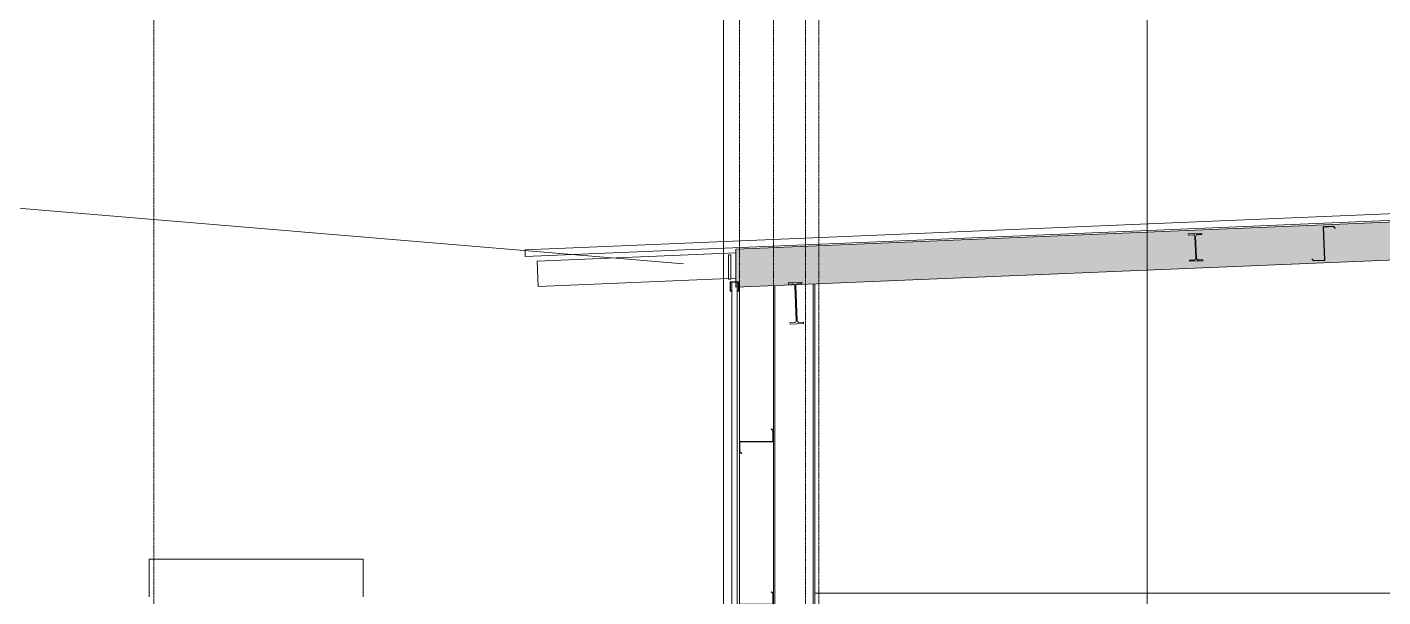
# Model space of a CAD drawing. Header units: inches. Extents: x -23565 to -43, y -324 to 853.
# Drawn here: x -8757 to -8355.5, y 243.5 to 412.3 of the extents above; entities that cross this region are included whole.
import ezdxf

# ---------------------------------------------------------------- set-up
doc = ezdxf.new("R2010")
doc.units = ezdxf.units.IN
doc.header["$MEASUREMENT"] = 0
doc.linetypes.add('Grid Line 1_2_', pattern=[0.875, 0.5, -0.125, 0.125, -0.125])
for name, color, linetype, lineweight in [('A-ANNO-IDEN', 131, 'Continuous', 9), ('A-CLNG', 13, 'Continuous', 13), ('A-CLNG-PATT', 13, 'Continuous', 25), ('A-GLAZ-CWMG', 51, 'Continuous', 13), ('A-ROOF', 132, 'Continuous', 13), ('A-WALL', 113, 'Continuous', 13), ('G-ANNO-SYMB', 111, 'Continuous', 9), ('I-WALL', 2, 'Continuous', 13), ('M-EQPM', 50, 'Continuous', 13), ('S-BEAM', 12, 'Continuous', 13), ('S-COLS', 52, 'Continuous', 13), ('S-GRID', 1, 'Continuous', 9)]:
    doc.layers.add(name, color=color, linetype=linetype, lineweight=lineweight)
pattern_1 = [(45, (-21606.148, 72.082), (-19.007, 19.007), []), (45, (-21606.148, 100.882), (-19.007, 19.007), [])]

# ---------------------------------------------------------------- blocks, each defined once
blk = doc.blocks.new('Rectangular Mullion - Profile_Polycarbonate_Upper and left-1767982-Building Section - North_South looking West _ Fitness Center')
at = {"layer": 'A-GLAZ-CWMG', "color": 7}
for p, q in [((-22369.8, 336.84), (-22372.3, 336.84)), ((-22372.3, 336.84), (-22372.3, 334.09)), ((-22372.3, 334.09), (-22371.88, 334.09)), ((-22372.24, 334.15), (-22372.24, 336.78)), ((-22372.24, 336.78), (-22369.87, 336.78)), ((-22371.94, 334.15), (-22372.24, 334.15)), ((-22371.88, 334.34), (-22371.94, 334.34)), ((-22371.94, 334.34), (-22371.94, 334.15)), ((-22371.88, 334.09), (-22371.88, 334.34)), ((-22370.24, 334.34), (-22370.3, 334.34)), ((-22370.3, 334.34), (-22370.3, 334.09)), ((-22370.3, 334.09), (-22369.8, 334.09)), ((-22370.24, 334.15), (-22370.24, 334.34)), ((-22369.87, 334.15), (-22370.24, 334.15)), ((-22369.87, 336.78), (-22369.87, 334.15)), ((-22369.8, 334.09), (-22369.8, 336.84))]:
    blk.add_line(p, q, dxfattribs=at)
blk = doc.blocks.new('Carrier_48TC_Standard_Efficiency_Gas_Heat_Electric_Cooling_Packaged_Rooftop_Unit_3_to_15_nominal_tons - 15 ton 48TC__16-873539-Building Section - North_South looking West _ Fitness Center')
at = {"layer": 'M-EQPM', "color": 8, "lineweight": 9}
for p, q in [((-22544.43, 254.7), (-22481.05, 254.7)), ((-22544.43, 243.5), (-22544.43, 254.7)), ((-22481.05, 243.5), (-22481.05, 254.7))]:
    blk.add_line(p, q, dxfattribs=at)
blk = doc.blocks.new('W-Wide Flange - W12X22-1533120-Building Section - North_South looking West _ Fitness Center')
at = {"layer": 'S-BEAM', "color": 7}
for p, q in [((-22351.1, 336.74), (-22355.13, 336.58)), ((-22355.13, 336.58), (-22355.11, 336.15)), ((-22355.11, 336.15), (-22353.74, 336.21)), ((-22353.2, 335.72), (-22352.77, 325.3)), ((-22352.51, 325.31), (-22352.94, 335.73)), ((-22352.45, 336.26), (-22351.08, 336.32)), ((-22351.08, 336.32), (-22351.1, 336.74)), ((-22353.26, 324.77), (-22354.63, 324.71)), ((-22354.63, 324.71), (-22354.61, 324.29)), ((-22354.61, 324.29), (-22350.59, 324.45)), ((-22350.61, 324.88), (-22351.98, 324.82)), ((-22350.59, 324.45), (-22350.61, 324.88))]:
    blk.add_line(p, q, dxfattribs=at)
for centre, start, end in [((-22353.72, 335.7), 2.3859, 92.3859), ((-22352.43, 335.75), 92.3859, 182.3859), ((-22353.28, 325.28), 272.3859, 2.3859), ((-22352, 325.33), 182.3859, 272.3859)]:
    blk.add_arc(centre, 0.513, start, end, dxfattribs=at)
blk = doc.blocks.new('Girt_Z - 10_D-1351984-Building Section - North_South looking West _ Fitness Center')
at = {"layer": 'S-BEAM', "color": 7}
for p, q in [((-22136.79, 355.49), (-22136.39, 345.88)), ((-22136.27, 345.69), (-22136.68, 355.5)), ((-22133.68, 355.81), (-22136.61, 355.69)), ((-22136.61, 355.58), (-22133.72, 355.7)), ((-22133.72, 355.7), (-22133.25, 355.18)), ((-22133.17, 355.26), (-22133.68, 355.81)), ((-22133.25, 355.18), (-22133.17, 355.26)), ((-22140.07, 346.18), (-22140.15, 346.11)), ((-22140.15, 346.11), (-22139.65, 345.55)), ((-22139.6, 345.67), (-22140.07, 346.18)), ((-22139.65, 345.55), (-22136.27, 345.69)), ((-22136.46, 345.8), (-22139.6, 345.67))]:
    blk.add_line(p, q, dxfattribs=at)
for centre, radius, start, end in [((-22136.6, 355.5), 0.187, 92.3859, 182.3859), ((-22136.6, 355.5), 0.0782, 94.5087, 182.3859), ((-22136.47, 345.87), 0.0782, 275.4283, 2.3859)]:
    blk.add_arc(centre, radius, start, end, dxfattribs=at)
blk = doc.blocks.new('Girt_Z - 10_D-V120-Building Section - North_South looking West _ Fitness Center')
at = {"layer": 'S-BEAM', "color": 7}
for p, q in [((-22360.13, 245.04), (-22360.2, 244.96)), ((-22360.2, 244.96), (-22359.66, 244.51)), ((-22359.55, 244.56), (-22360.13, 245.04)), ((-22369.55, 241.11), (-22369.55, 238.17)), ((-22369.44, 238.22), (-22369.44, 241.11)), ((-22359.74, 241.3), (-22369.37, 241.3)), ((-22369.37, 241.19), (-22359.55, 241.19)), ((-22359.66, 244.51), (-22359.66, 241.37)), ((-22359.55, 241.19), (-22359.55, 244.56)), ((-22369.55, 238.17), (-22368.98, 237.69)), ((-22368.91, 237.77), (-22369.44, 238.22)), ((-22368.98, 237.69), (-22368.91, 237.77))]:
    blk.add_line(p, q, dxfattribs=at)
for centre, radius, start, end in [((-22369.37, 241.11), 0.188, 90, 180), ((-22369.37, 241.11), 0.0782, 90, 177.8773), ((-22359.74, 241.38), 0.0782, 270, 356.9576)]:
    blk.add_arc(centre, radius, start, end, dxfattribs=at)
blk = doc.blocks.new('Girt_Z - 10_D-1241717-Building Section - North_South looking West _ Fitness Center')
at = {"layer": 'S-BEAM', "lineweight": 9}
h = blk.add_hatch(dxfattribs=at)
h.set_pattern_fill('FP_54', color=8, style=0, pattern_type=2)
h.set_pattern_definition(pattern_1)
h.paths.add_polyline_path([(-22368.98, 285.94), (-22368.91, 286.02), (-22369.44, 286.47), (-22369.44, 289.36), (-22369.55, 289.36), (-22369.55, 286.42)], flags=0)
h.paths.add_polyline_path([(-22359.55, 289.44), (-22359.55, 292.81), (-22360.13, 293.29), (-22360.2, 293.21), (-22359.66, 292.76), (-22359.66, 289.62)], flags=0)
h.paths.add_polyline_path([(-22369.37, 289.44), (-22359.55, 289.44), (-22359.74, 289.55), (-22369.37, 289.55)], flags=0)
at = {"layer": 'S-BEAM', "color": 7}
for p, q in [((-22360.13, 293.29), (-22360.2, 293.21)), ((-22360.2, 293.21), (-22359.66, 292.76)), ((-22359.55, 292.81), (-22360.13, 293.29)), ((-22369.55, 289.36), (-22369.55, 286.42)), ((-22369.44, 286.47), (-22369.44, 289.36)), ((-22359.74, 289.55), (-22369.37, 289.55)), ((-22369.37, 289.44), (-22359.55, 289.44)), ((-22359.66, 292.76), (-22359.66, 289.62)), ((-22359.55, 289.44), (-22359.55, 292.81)), ((-22369.55, 286.42), (-22368.98, 285.94)), ((-22368.91, 286.02), (-22369.44, 286.47)), ((-22368.98, 285.94), (-22368.91, 286.02))]:
    blk.add_line(p, q, dxfattribs=at)
for centre, radius, start, end in [((-22369.37, 289.36), 0.188, 90, 180), ((-22369.37, 289.36), 0.0782, 90, 177.8773), ((-22359.74, 289.63), 0.0782, 270, 356.9576)]:
    blk.add_arc(centre, radius, start, end, dxfattribs=at)
blk = doc.blocks.new('Girt_Z - 10_D-1254871-Building Section - North_South looking West _ Fitness Center')
at = {"layer": 'S-BEAM', "color": 8, "lineweight": 9}
blk.add_line((-22347.3, 244.56), (-22112.8, 244.56), dxfattribs=at)
blk = doc.blocks.new('W-Wide Flange - W8X15-1528935-Building Section - North_South looking West _ Fitness Center')
at = {"layer": 'S-BEAM', "lineweight": 9}
h = blk.add_hatch(dxfattribs=at)
h.set_pattern_fill('FP_54', color=8, style=0, pattern_type=2)
h.set_pattern_definition(pattern_1)
h.paths.add_polyline_path([(-22236.31, 342.92), (-22232.31, 343.08), (-22232.32, 343.4), (-22233.7, 343.34), (-22234.06, 343.47), (-22234.22, 343.82), (-22234.49, 350.3), (-22234.36, 350.65), (-22234.02, 350.82), (-22232.63, 350.87), (-22232.65, 351.19), (-22236.65, 351.02), (-22236.64, 350.71), (-22235.25, 350.76), (-22234.9, 350.63), (-22234.74, 350.29), (-22234.47, 343.81), (-22234.6, 343.45), (-22234.94, 343.29), (-22236.33, 343.23)], flags=0)
at = {"layer": 'S-BEAM', "color": 7}
for p, q in [((-22232.65, 351.19), (-22236.65, 351.02)), ((-22236.65, 351.02), (-22236.64, 350.71)), ((-22236.64, 350.71), (-22235.25, 350.76)), ((-22234.74, 350.29), (-22234.47, 343.81)), ((-22234.22, 343.82), (-22234.49, 350.3)), ((-22234.02, 350.82), (-22232.63, 350.87)), ((-22232.63, 350.87), (-22232.65, 351.19)), ((-22234.94, 343.29), (-22236.33, 343.23)), ((-22236.33, 343.23), (-22236.31, 342.92)), ((-22236.31, 342.92), (-22232.31, 343.08)), ((-22232.32, 343.4), (-22233.7, 343.34)), ((-22232.31, 343.08), (-22232.32, 343.4))]:
    blk.add_line(p, q, dxfattribs=at)
for centre, start, end in [((-22235.23, 350.27), 2.3859, 92.3859), ((-22234, 350.32), 92.3859, 182.3859), ((-22234.96, 343.79), 272.3859, 2.3859), ((-22233.73, 343.84), 182.3859, 272.3859)]:
    blk.add_arc(centre, 0.497, start, end, dxfattribs=at)
blk = doc.blocks.new('Dimension Lumber - 5_5 x 7_5 Glulam-1730092-Building Section - North_South looking West _ Fitness Center')
at = {"layer": 'S-BEAM', "color": 8, "lineweight": 9}
for p, q in [((-22429.52, 342.98), (-22370.68, 345.44)), ((-22429.21, 335.49), (-22429.52, 342.98)), ((-22372.8, 337.84), (-22429.21, 335.49)), ((-22370.68, 337.93), (-22372.18, 337.87))]:
    blk.add_line(p, q, dxfattribs=at)

msp = doc.modelspace()

# ---------------------------------------------------------------- hatches: boundary and pattern name
at = {"layer": 'A-CLNG-PATT', "lineweight": 9}
h = msp.add_hatch(dxfattribs=at)
h.set_pattern_fill('FP_52', color=8, style=0, pattern_type=2)
h.set_pattern_definition([(161.57, (-21605.188, 73.042), (-7.6802237, -0.0009796), [0, -54.643, 6.067, 0]), (18.43, (-21607.108, 73.042), (-7.6802237, 0.0009796), [0, -54.643, 6.067, 0]), (108.43, (-21605.188, 73.042), (3.8382953, -19.20136532), [18.211, -42.499]), (71.57, (-21607.108, 73.042), (3.8382953, 19.20136532), [18.211, -42.499])])
h.paths.add_polyline_path([(-8547.14695, 335.21711), (-7311.52195, 386.70148), (-7311.52195, 397.96125), (-8547.14695, 346.47687), (-8547.14695, 343.72475)], flags=0)

# ---------------------------------------------------------------- linework, layer by layer
at = {"layer": 'A-ANNO-IDEN', "color": 153}
msp.add_line((-8562.60873, 342.1618), (-9143.03411, 390.88352), dxfattribs=at)
at = {"layer": 'A-CLNG', "color": 7}
for p, q in [((-7311.52195, 397.96125), (-8547.14695, 346.47687)), ((-8547.14695, 335.21711), (-7311.52195, 386.70148)), ((-8547.14695, 346.47687), (-8547.14695, 335.21711))]:
    msp.add_line(p, q, dxfattribs=at)
at = {"layer": 'A-ROOF', "color": 7}
for p, q in [((-7296.92212, 401.03192), (-8609.5644, 346.3385)), ((-8609.5644, 344.33676), (-7296.92212, 399.03019)), ((-8609.5644, 346.3385), (-8609.5644, 344.33676))]:
    msp.add_line(p, q, dxfattribs=at)
at = {"layer": 'A-WALL', "color": 8, "lineweight": 9}
for p, q in [((-8546.02195, 346.98436), (-8546.02195, 346.52375)), ((-8546.02195, 335.26398), (-8546.02195, 289.35938)), ((-8546.02195, 286.42188), (-8546.02195, 241.10938))]:
    msp.add_line(p, q, dxfattribs=at)
at = {"layer": 'A-WALL', "color": 7}
for p, q in [((-8546.77195, 336.77876), (-8548.34675, 336.77876)), ((-8548.34675, 336.77876), (-8548.34675, 193.40403)), ((-8546.77195, 193.40403), (-8546.77195, 336.77876))]:
    msp.add_line(p, q, dxfattribs=at)
at = {"layer": 'G-ANNO-SYMB'}
for p, q in [((-8550.8261, 545.15708), (-8550.8261, -79.66081)), ((-8425.30222, 545.15708), (-8425.30222, -79.66081))]:
    msp.add_line(p, q, dxfattribs=at)
at = {"layer": 'I-WALL', "color": 7}
for p, q in [((-8548.64795, 344.875), (-8549.27295, 344.875)), ((-8549.27295, 344.875), (-8549.27295, 337.625)), ((-8548.64795, 337.625), (-8548.64795, 344.875)), ((-8549.27295, 337.625), (-8548.64795, 337.625))]:
    msp.add_line(p, q, dxfattribs=at)
at = {"layer": 'S-COLS', "color": 8, "lineweight": 9}
for p, q in [((-8536.02195, 335.68065), (-8536.02195, 292.8125)), ((-8535.58835, 335.69872), (-8535.58835, 194.5)), ((-8524.20554, 336.173), (-8524.20554, 0)), ((-8523.77195, 336.19107), (-8523.77195, 0)), ((-8536.02195, 289.4375), (-8536.02195, 244.5625))]:
    msp.add_line(p, q, dxfattribs=at)
at = {"layer": 'S-GRID', "linetype": 'Grid Line 1_2_'}
for p, q in [((-8719.52195, -293.03588), (-8719.52195, 738.65708)), ((-8719.52195, -293.03588), (-8719.52195, 738.65708)), ((-8546.02195, -293.03588), (-8546.02195, 738.65708)), ((-8536.02195, -293.03588), (-8536.02195, 738.65708)), ((-8536.02195, -293.03588), (-8536.02195, 738.65708)), ((-8526.52195, -293.03588), (-8526.52195, 738.65708)), ((-8522.52195, -293.03588), (-8522.52195, 738.65708))]:
    msp.add_line(p, q, dxfattribs=at)

# ---------------------------------------------------------------- block references
at = {"layer": 'A-GLAZ-CWMG', "color": 8, "lineweight": 9}
msp.add_blockref('Rectangular Mullion - Profile_Polycarbonate_Upper and left-1767982-Building Section - North_South looking West _ Fitness Center', (13823.53087, 0), dxfattribs=at)
at = {"layer": 'M-EQPM', "color": 8, "lineweight": 9}
msp.add_blockref('Carrier_48TC_Standard_Efficiency_Gas_Heat_Electric_Cooling_Packaged_Rooftop_Unit_3_to_15_nominal_tons - 15 ton 48TC__16-873539-Building Section - North_South looking West _ Fitness Center', (13823.53087, 0), dxfattribs=at)
at = {"layer": 'S-BEAM', "color": 8, "lineweight": 9}
for name, p in [('W-Wide Flange - W8X15-1528935-Building Section - North_South looking West _ Fitness Center', (13823.53087, 0)), ('Girt_Z - 10_D-1351984-Building Section - North_South looking West _ Fitness Center', (13763.58288, -2.49783)), ('Dimension Lumber - 5_5 x 7_5 Glulam-1730092-Building Section - North_South looking West _ Fitness Center', (13823.53087, 0)), ('W-Wide Flange - W12X22-1533120-Building Section - North_South looking West _ Fitness Center', (13823.53087, 0)), ('Girt_Z - 10_D-1241717-Building Section - North_South looking West _ Fitness Center', (13823.53087, 0)), ('Girt_Z - 10_D-V120-Building Section - North_South looking West _ Fitness Center', (13823.53087, 0)), ('Girt_Z - 10_D-1254871-Building Section - North_South looking West _ Fitness Center', (13823.53087, 0))]:
    msp.add_blockref(name, p, dxfattribs=at)

doc.saveas('drawing.dxf')
